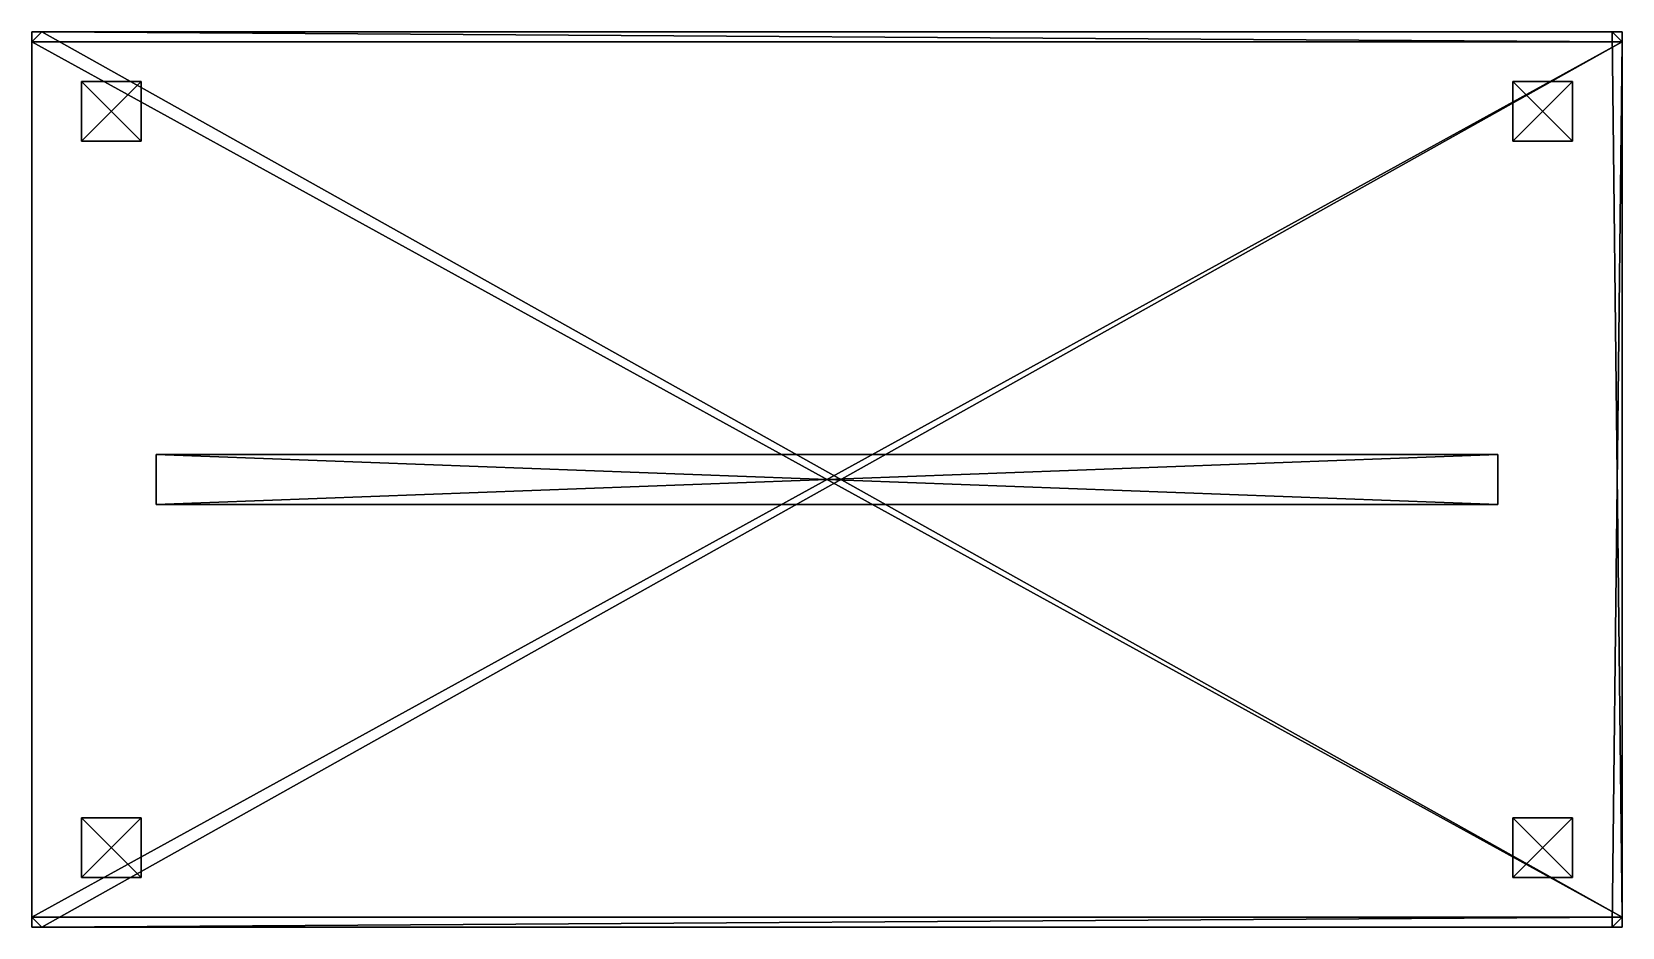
# Model space of a CAD drawing. Header units: metres. Extents: x -0.8 to 0.8, y -0.45 to 0.45.
import ezdxf

# ---------------------------------------------------------------- set-up
doc = ezdxf.new("R2010")
doc.units = ezdxf.units.M
doc.layers.add('XARCH', color=2, linetype='Continuous')

msp = doc.modelspace()

# ---------------------------------------------------------------- linework, layer by layer
at = {"layer": 'XARCH'}
for points in [[(-0.79, 0.45, 0.72), (-0.8, 0.44, 0.72), (-0.8, 0.45, 0.73)], [(-0.8, 0.44, 0.76), (-0.79, 0.45, 0.76), (-0.8, 0.45, 0.75)], [(0.8, 0.44, 0.72), (-0.8, 0.44, 0.72), (-0.79, 0.45, 0.72)], [(-0.8, 0.45, 0.75), (-0.8, 0.44, 0.72), (-0.8, -0.44, 0.72)], [(-0.8, -0.44, 0.72), (-0.8, -0.45, 0.73), (-0.8, 0.45, 0.75)], [(-0.8, 0.45, 0.75), (-0.8, -0.44, 0.76), (-0.8, 0.44, 0.76)], [(-0.8, -0.45, 0.73), (-0.8, -0.45, 0.75), (-0.8, 0.45, 0.75)], [(-0.8, 0.45, 0.75), (-0.8, 0.45, 0.73), (-0.8, 0.44, 0.72)], [(-0.8, 0.45, 0.75), (-0.8, -0.45, 0.75), (-0.8, -0.44, 0.76)], [(-0.8, 0.45, 0.73), (-0.8, 0.45, 0.75), (0.8, 0.45, 0.75)], [(-0.79, 0.45, 0.72), (-0.8, 0.45, 0.73), (0.8, 0.45, 0.75)], [(0.8, 0.45, 0.75), (-0.8, 0.45, 0.75), (-0.79, 0.45, 0.76)], [(0.8, -0.44, 0.76), (-0.79, 0.45, 0.76), (-0.8, 0.44, 0.76)], [(-0.79, 0.45, 0.72), (0.79, 0.45, 0.72), (0.8, 0.44, 0.72)], [(0.8, 0.45, 0.75), (0.79, 0.45, 0.72), (-0.79, 0.45, 0.72)], [(0.8, 0.45, 0.75), (-0.79, 0.45, 0.76), (0.79, 0.45, 0.76)], [(0.79, 0.45, 0.76), (-0.79, 0.45, 0.76), (0.8, -0.44, 0.76)], [(0.79, 0.45, 0.72), (0.8, 0.45, 0.73), (0.8, 0.44, 0.72)], [(0.79, 0.45, 0.76), (0.8, 0.44, 0.76), (0.8, 0.45, 0.75)], [(0.8, 0.45, 0.75), (0.8, 0.45, 0.73), (0.79, 0.45, 0.72)], [(0.8, -0.44, 0.76), (0.8, 0.44, 0.76), (0.79, 0.45, 0.76)], [(0.8, -0.44, 0.76), (0.8, 0.44, 0.72), (0.8, 0.45, 0.73)], [(0.8, 0.45, 0.73), (0.8, 0.45, 0.75), (0.8, -0.44, 0.76)], [(0.8, -0.44, 0.76), (0.8, 0.45, 0.75), (0.8, 0.44, 0.76)], [(0.8, 0.44, 0.72), (-0.79, -0.45, 0.72), (-0.8, -0.44, 0.72)], [(-0.8, -0.44, 0.72), (-0.8, 0.44, 0.72), (0.8, 0.44, 0.72)], [(-0.8, 0.44, 0.76), (-0.8, -0.44, 0.76), (0.8, -0.44, 0.76)], [(0.8, 0.44, 0.72), (0.79, -0.45, 0.72), (-0.79, -0.45, 0.72)], [(0.8, -0.44, 0.72), (0.79, -0.45, 0.72), (0.8, 0.44, 0.72)], [(0.8, -0.44, 0.72), (0.8, 0.44, 0.72), (0.8, -0.44, 0.76)], [(-0.75, 0.34, 0.72), (-0.75, 0.4, 0.72), (-0.75, 0.34)], [(-0.75, 0.34), (-0.75, 0.4, 0.72), (-0.75, 0.4)], [(-0.75, 0.4), (-0.69, 0.34), (-0.75, 0.34)], [(-0.75, 0.34, 0.72), (-0.69, 0.4, 0.72), (-0.75, 0.4, 0.72)], [(-0.69, 0.34, 0.72), (-0.69, 0.4, 0.72), (-0.75, 0.34, 0.72)], [(-0.75, 0.4, 0.72), (-0.69, 0.4, 0.72), (-0.75, 0.4)], [(-0.69, 0.4), (-0.69, 0.34), (-0.75, 0.4)], [(-0.75, 0.4), (-0.69, 0.4, 0.72), (-0.69, 0.4)], [(-0.69, 0.4), (-0.69, 0.34, 0.72), (-0.69, 0.34)], [(-0.69, 0.4, 0.72), (-0.69, 0.34, 0.72), (-0.69, 0.4)], [(0.69, 0.34, 0.72), (0.69, 0.4, 0.72), (0.69, 0.34)], [(0.69, 0.34), (0.69, 0.4, 0.72), (0.69, 0.4)], [(0.69, 0.4), (0.75, 0.34), (0.69, 0.34)], [(0.69, 0.34, 0.72), (0.75, 0.4, 0.72), (0.69, 0.4, 0.72)], [(0.75, 0.34, 0.72), (0.75, 0.4, 0.72), (0.69, 0.34, 0.72)], [(0.69, 0.4, 0.72), (0.75, 0.4, 0.72), (0.69, 0.4)], [(0.75, 0.4), (0.75, 0.34), (0.69, 0.4)], [(0.69, 0.4), (0.75, 0.4, 0.72), (0.75, 0.4)], [(0.75, 0.4), (0.75, 0.34, 0.72), (0.75, 0.34)], [(0.75, 0.4, 0.72), (0.75, 0.34, 0.72), (0.75, 0.4)], [(-0.69, 0.34), (-0.75, 0.34, 0.72), (-0.75, 0.34)], [(-0.69, 0.34, 0.72), (-0.75, 0.34, 0.72), (-0.69, 0.34)], [(0.75, 0.34), (0.69, 0.34, 0.72), (0.69, 0.34)], [(0.75, 0.34, 0.72), (0.69, 0.34, 0.72), (0.75, 0.34)], [(-0.675, -0.025, 0.72), (-0.675, 0.025, 0.72), (-0.675, -0.025, 0.64)], [(-0.675, -0.025, 0.64), (-0.675, 0.025, 0.72), (-0.675, 0.025, 0.64)], [(-0.675, 0.025, 0.64), (0.675, -0.025, 0.64), (-0.675, -0.025, 0.64)], [(-0.675, -0.025, 0.72), (0.675, 0.025, 0.72), (-0.675, 0.025, 0.72)], [(0.675, -0.025, 0.72), (0.675, 0.025, 0.72), (-0.675, -0.025, 0.72)], [(-0.675, 0.025, 0.72), (0.675, 0.025, 0.72), (-0.675, 0.025, 0.64)], [(0.675, 0.025, 0.64), (0.675, -0.025, 0.64), (-0.675, 0.025, 0.64)], [(-0.675, 0.025, 0.64), (0.675, 0.025, 0.72), (0.675, 0.025, 0.64)], [(0.675, 0.025, 0.64), (0.675, -0.025, 0.72), (0.675, -0.025, 0.64)], [(0.675, 0.025, 0.72), (0.675, -0.025, 0.72), (0.675, 0.025, 0.64)], [(0.675, -0.025, 0.64), (-0.675, -0.025, 0.72), (-0.675, -0.025, 0.64)], [(0.675, -0.025, 0.72), (-0.675, -0.025, 0.72), (0.675, -0.025, 0.64)], [(-0.75, -0.4, 0.72), (-0.75, -0.34, 0.72), (-0.75, -0.4)], [(-0.75, -0.4), (-0.75, -0.34, 0.72), (-0.75, -0.34)], [(-0.75, -0.34), (-0.69, -0.4), (-0.75, -0.4)], [(-0.75, -0.4, 0.72), (-0.69, -0.34, 0.72), (-0.75, -0.34, 0.72)], [(-0.69, -0.4, 0.72), (-0.69, -0.34, 0.72), (-0.75, -0.4, 0.72)], [(-0.75, -0.34, 0.72), (-0.69, -0.34, 0.72), (-0.75, -0.34)], [(-0.69, -0.34), (-0.69, -0.4), (-0.75, -0.34)], [(-0.75, -0.34), (-0.69, -0.34, 0.72), (-0.69, -0.34)], [(-0.69, -0.34), (-0.69, -0.4, 0.72), (-0.69, -0.4)], [(-0.69, -0.34, 0.72), (-0.69, -0.4, 0.72), (-0.69, -0.34)], [(0.69, -0.4, 0.72), (0.69, -0.34, 0.72), (0.69, -0.4)], [(0.69, -0.4), (0.69, -0.34, 0.72), (0.69, -0.34)], [(0.69, -0.34), (0.75, -0.4), (0.69, -0.4)], [(0.69, -0.4, 0.72), (0.75, -0.34, 0.72), (0.69, -0.34, 0.72)], [(0.75, -0.4, 0.72), (0.75, -0.34, 0.72), (0.69, -0.4, 0.72)], [(0.69, -0.34, 0.72), (0.75, -0.34, 0.72), (0.69, -0.34)], [(0.75, -0.34), (0.75, -0.4), (0.69, -0.34)], [(0.69, -0.34), (0.75, -0.34, 0.72), (0.75, -0.34)], [(0.75, -0.34), (0.75, -0.4, 0.72), (0.75, -0.4)], [(0.75, -0.34, 0.72), (0.75, -0.4, 0.72), (0.75, -0.34)], [(-0.69, -0.4), (-0.75, -0.4, 0.72), (-0.75, -0.4)], [(-0.69, -0.4, 0.72), (-0.75, -0.4, 0.72), (-0.69, -0.4)], [(0.75, -0.4), (0.69, -0.4, 0.72), (0.69, -0.4)], [(0.75, -0.4, 0.72), (0.69, -0.4, 0.72), (0.75, -0.4)], [(-0.8, -0.44, 0.72), (-0.79, -0.45, 0.72), (-0.8, -0.45, 0.73)], [(-0.79, -0.45, 0.76), (-0.8, -0.44, 0.76), (-0.8, -0.45, 0.75)], [(0.8, -0.44, 0.76), (-0.8, -0.44, 0.76), (-0.79, -0.45, 0.76)], [(-0.79, -0.45, 0.76), (0.79, -0.45, 0.76), (0.8, -0.44, 0.76)], [(0.8, -0.45, 0.73), (0.79, -0.45, 0.72), (0.8, -0.44, 0.72)], [(0.79, -0.45, 0.76), (0.8, -0.45, 0.75), (0.8, -0.44, 0.76)], [(0.8, -0.45, 0.75), (0.8, -0.45, 0.73), (0.8, -0.44, 0.76)], [(0.8, -0.44, 0.76), (0.8, -0.45, 0.73), (0.8, -0.44, 0.72)], [(0.8, -0.45, 0.73), (-0.8, -0.45, 0.73), (-0.79, -0.45, 0.72)], [(-0.79, -0.45, 0.76), (-0.8, -0.45, 0.75), (0.8, -0.45, 0.73)], [(0.8, -0.45, 0.73), (-0.8, -0.45, 0.75), (-0.8, -0.45, 0.73)], [(0.8, -0.45, 0.73), (0.79, -0.45, 0.76), (-0.79, -0.45, 0.76)], [(-0.79, -0.45, 0.72), (0.79, -0.45, 0.72), (0.8, -0.45, 0.73)], [(0.8, -0.45, 0.73), (0.8, -0.45, 0.75), (0.79, -0.45, 0.76)]]:
    msp.add_3dface(points, dxfattribs=at)

doc.saveas('drawing.dxf')
